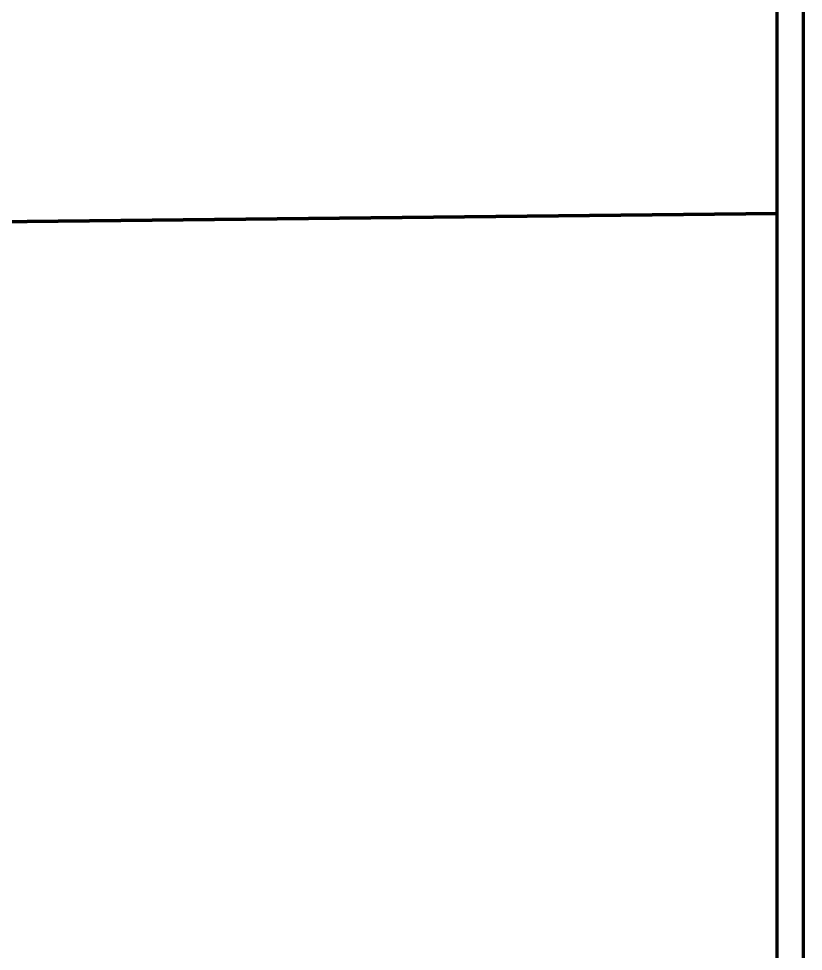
# Model space of a CAD drawing. Header units: metres. Extents: x -101.7 to -49, y 249.3 to 310.4.
# Drawn here: x -52.148 to -49.002, y 271.869 to 275.609 of the extents above; entities that cross this region are included whole.
import ezdxf

# ---------------------------------------------------------------- set-up
doc = ezdxf.new("R2010")
doc.units = ezdxf.units.M
doc.layers.add('Suelos analíticos-1', color=55, linetype='Continuous', lineweight=90)
doc.layers.add('Suelos analíticos-2', color=34, linetype='Continuous', lineweight=90)

msp = doc.modelspace()

# ---------------------------------------------------------------- linework, layer by layer
at = {"layer": 'Suelos analíticos-2'}
for p, q in [((-49.0016, 251.1314, -0.4318), (-49.0016, 307.0146, -0.4318)), ((-49.1064, 274.8277, -0.108), (-49.1064, 280.6545, -0.108)), ((-49.1064, 254.2944, -0.108), (-49.1064, 274.8277, -0.108))]:
    msp.add_line(p, q, dxfattribs=at)

# ---------------------------------------------------------------- meshes
at = {"layer": 'Suelos analíticos-1'}
mesh = msp.add_polyface(dxfattribs=at)
corners = [(-53.4879, 286.5273, -0.4318), (-86.5009, 286.5273, -0.4318), (-86.5009, 274.7817, -0.4318), (-53.4879, 274.7817, -0.4318), (-53.4879, 254.3404, -0.4318), (-97.2648, 254.3404, -0.4318), (-97.2648, 251.1314, -0.4318), (-66.5156, 251.1314, -0.4318), (-66.5156, 249.3191, -0.4318), (-62.2389, 249.3191, -0.4318), (-62.2389, 251.1314, -0.4318), (-49.0016, 251.1314, -0.4318), (-49.0016, 307.0146, -0.4318), (-53.4879, 307.0146, -0.4318)]
mesh.append_faces([[corners[k] for k in face] for face in [(7, 4, 5, 6)]], dxfattribs={"vtx0": -1})
mesh.append_faces([[corners[k] for k in face] for face in [(0, 3, 12, 13)]], dxfattribs={"vtx0": -1, "vtx1": -1})
mesh.append_faces([[corners[k] for k in face] for face in [(4, 7, 10, 11)]], dxfattribs={"vtx0": -1, "vtx1": -1, "vtx3": -1})
mesh.append_faces([[corners[k] for k in face] for face in [(3, 4, 11, 12)]], dxfattribs={"vtx1": -1, "vtx3": -1})
mesh.append_faces([[corners[k] for k in face] for face in [(8, 9, 10, 7)]], dxfattribs={"vtx2": -1})
mesh.append_faces([[corners[k] for k in face] for face in [(0, 1, 2, 3)]], dxfattribs={"vtx3": -1})
mesh = msp.add_polyface(dxfattribs=at)
corners = [(-86.5009, 286.5273, -0.1079), (-86.5009, 274.7817, -0.1079), (-67.8192, 274.7817, -0.1079), (-53.3689, 274.7817, -0.1079), (-53.3689, 254.3404, -0.1079), (-83.6621, 254.3404, -0.1079), (-97.2601, 254.3404, -0.1079), (-97.2601, 251.1314, -0.1079), (-66.4616, 251.1314, -0.1079), (-66.4616, 249.3191, -0.1079), (-62.2389, 249.3191, -0.1079), (-62.2389, 251.1314, -0.1079), (-49.1064, 251.1314, -0.1079), (-49.1064, 254.2944, -0.1079), (-49.1064, 274.8277, -0.1079), (-49.1064, 280.6545, -0.1079), (-49.1064, 286.4812, -0.1079), (-49.1064, 306.9686, -0.1079), (-53.3689, 306.9686, -0.1079), (-53.3689, 286.5273, -0.1079), (-67.8192, 286.5273, -0.1079)]
mesh.append_faces([[corners[k] for k in face] for face in [(11, 8, 9, 10)]], dxfattribs={"vtx0": -1})
mesh.append_faces([[corners[k] for k in face] for face in [(8, 11, 4, 5), (19, 3, 15, 16)]], dxfattribs={"vtx0": -1, "vtx1": -1, "vtx3": -1})
mesh.append_faces([[corners[k] for k in face] for face in [(20, 2, 3, 19), (14, 3, 4, 13), (3, 14, 15)]], dxfattribs={"vtx0": -1, "vtx2": -1})
mesh.append_faces([[corners[k] for k in face] for face in [(12, 13, 4, 11)]], dxfattribs={"vtx1": -1, "vtx2": -1})
mesh.append_faces([[corners[k] for k in face] for face in [(0, 1, 2, 20), (17, 18, 19, 16)]], dxfattribs={"vtx2": -1})
mesh.append_faces([[corners[k] for k in face] for face in [(5, 6, 7, 8)]], dxfattribs={"vtx3": -1})

doc.saveas('drawing.dxf')
